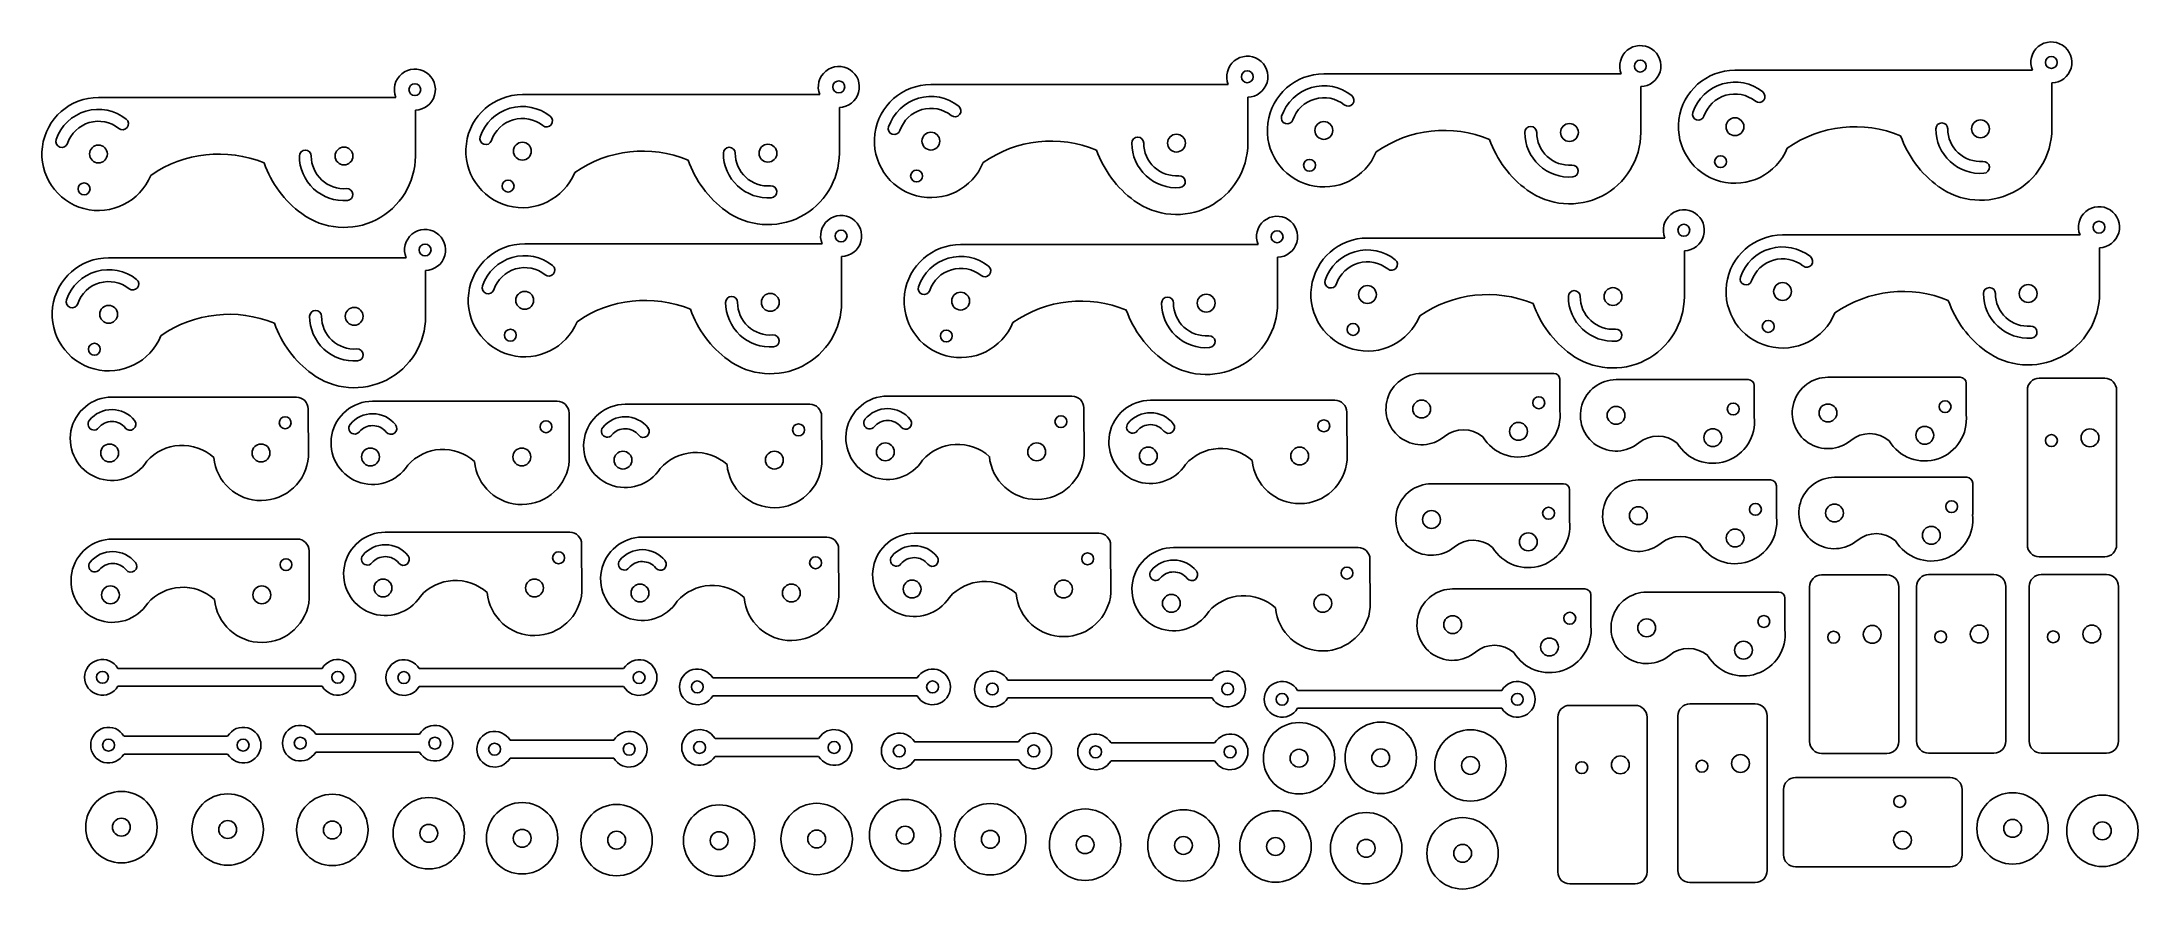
# Model space of a CAD drawing. Header units: millimetres. Extents: x -381 to -29, y 114 to 257.
import ezdxf

# ---------------------------------------------------------------- set-up
doc = ezdxf.new("R2010")
doc.units = ezdxf.units.MM

msp = doc.modelspace()

# ---------------------------------------------------------------- linework, layer by layer
at = {"color": 7, "linetype": 'Continuous', "lineweight": 25}
for p, q in [((-115.7, 251.19), (-165.7, 251.19)), ((-46.6, 251.81), (-96.6, 251.81)), ((-321.7, 247.23), (-371.7, 247.23)), ((-250.43, 247.71), (-300.43, 247.71)), ((-181.76, 249.4), (-231.76, 249.4)), ((-178.48, 239.56), (-178.48, 247.26)), ((-112.42, 241.35), (-112.42, 249.05)), ((-43.32, 241.96), (-43.32, 249.67)), ((-318.42, 237.39), (-318.42, 245.09)), ((-247.15, 237.86), (-247.15, 245.57)), ((-250.04, 222.64), (-300.04, 222.64)), ((-176.76, 222.51), (-226.76, 222.51)), ((-108.38, 223.61), (-158.38, 223.61)), ((-38.59, 224.12), (-88.59, 224.12)), ((-319.98, 220.29), (-369.98, 220.29)), ((-246.76, 212.8), (-246.76, 220.5)), ((-173.48, 212.67), (-173.48, 220.38)), ((-105.1, 213.77), (-105.1, 221.48)), ((-35.31, 214.28), (-35.31, 221.98)), ((-316.7, 210.45), (-316.7, 218.15)), ((-127.04, 200.87), (-149.26, 200.87)), ((-126.04, 194.6), (-126.04, 199.87)), ((-94.35, 199.81), (-116.58, 199.81)), ((-93.35, 193.54), (-93.35, 198.81)), ((-58.73, 200.21), (-80.96, 200.21)), ((-57.73, 193.94), (-57.73, 199.21)), ((-47.44, 198.04), (-47.44, 172.04)), ((-34.44, 200.04), (-45.44, 200.04)), ((-32.44, 172.04), (-32.44, 198.04)), ((-338.43, 196.87), (-369.44, 196.87)), ((-336.39, 186.87), (-336.43, 194.88)), ((-294.59, 196.19), (-325.6, 196.19)), ((-292.54, 186.19), (-292.59, 194.2)), ((-252.13, 195.67), (-283.14, 195.67)), ((-208.04, 197.04), (-239.05, 197.04)), ((-205.99, 187.04), (-206.04, 195.05)), ((-163.84, 196.35), (-194.85, 196.35)), ((-161.79, 186.34), (-161.84, 194.36)), ((-250.09, 185.66), (-250.13, 193.68)), ((-57.63, 183.4), (-79.86, 183.4)), ((-125.39, 182.3), (-147.61, 182.3)), ((-124.39, 176.02), (-124.39, 181.3)), ((-90.62, 182.95), (-112.84, 182.95)), ((-89.62, 176.67), (-89.62, 181.95)), ((-56.63, 177.13), (-56.63, 182.4)), ((-338.3, 173.02), (-369.31, 173.02)), ((-292.47, 174.17), (-323.48, 174.17)), ((-249.27, 173.34), (-280.28, 173.34)), ((-203.54, 174), (-234.55, 174)), ((-336.26, 163.01), (-336.3, 171.03)), ((-290.43, 164.17), (-290.47, 172.18)), ((-247.23, 163.33), (-247.27, 171.35)), ((-201.5, 163.99), (-201.54, 172.01)), ((-159.95, 171.6), (-190.96, 171.6)), ((-157.9, 161.6), (-157.95, 169.61)), ((-45.44, 170.04), (-34.44, 170.04)), ((-71.04, 167), (-82.04, 167)), ((-53.05, 167.06), (-64.05, 167.06)), ((-34.12, 167.06), (-45.12, 167.06)), ((-121.82, 164.64), (-144.05, 164.64)), ((-120.82, 158.37), (-120.82, 163.64)), ((-89.21, 164.1), (-111.43, 164.1)), ((-88.21, 157.83), (-88.21, 163.1)), ((-84.04, 165), (-84.04, 139)), ((-69.04, 139), (-69.04, 165)), ((-66.05, 165.06), (-66.05, 139.06)), ((-51.05, 139.06), (-51.05, 165.06)), ((-47.12, 165.06), (-47.12, 139.06)), ((-32.12, 139.06), (-32.12, 165.06)), ((-334.07, 151.29), (-368.43, 151.29)), ((-368.43, 148.29), (-334.07, 148.29)), ((-283.41, 151.25), (-317.76, 151.25)), ((-317.76, 148.25), (-283.41, 148.25)), ((-234.08, 149.68), (-268.43, 149.68)), ((-184.48, 149.32), (-218.83, 149.32)), ((-268.43, 146.68), (-234.08, 146.68)), ((-218.83, 146.32), (-184.48, 146.32)), ((-135.77, 147.59), (-170.12, 147.59)), ((-170.12, 144.59), (-135.77, 144.59)), ((-113.38, 145.08), (-124.38, 145.08)), ((-93.18, 145.31), (-104.18, 145.31)), ((-126.38, 143.08), (-126.38, 117.08)), ((-111.38, 117.08), (-111.38, 143.08)), ((-106.18, 143.31), (-106.18, 117.31)), ((-91.18, 117.31), (-91.18, 143.31)), ((-349.98, 139.89), (-367.4, 139.89)), ((-317.75, 140.22), (-335.17, 140.22)), ((-285.07, 139.21), (-302.5, 139.21)), ((-250.63, 139.5), (-268.05, 139.5)), ((-217.06, 138.92), (-234.49, 138.92)), ((-184.06, 138.76), (-201.48, 138.76)), ((-367.4, 136.89), (-349.98, 136.89)), ((-335.17, 137.22), (-317.75, 137.22)), ((-302.5, 136.21), (-285.07, 136.21)), ((-268.05, 136.5), (-250.63, 136.5)), ((-234.49, 135.92), (-217.06, 135.92)), ((-201.48, 135.76), (-184.06, 135.76)), ((-82.04, 137), (-71.04, 137)), ((-64.05, 137.06), (-53.05, 137.06)), ((-45.12, 137.06), (-34.12, 137.06)), ((-88.42, 130.95), (-88.42, 119.95)), ((-60.42, 132.95), (-86.42, 132.95)), ((-58.42, 119.95), (-58.42, 130.95)), ((-86.42, 117.95), (-60.42, 117.95)), ((-124.38, 115.08), (-113.38, 115.08)), ((-104.18, 115.31), (-93.18, 115.31))]:
    msp.add_line(p, q, dxfattribs=at)
for centre, radius in [((-43.41, 253.11), 1), ((-178.57, 250.71), 1), ((-112.51, 252.5), 1), ((-318.51, 248.54), 1), ((-247.24, 249.01), 1), ((-165.7, 241.69), 1.5), ((-96.6, 242.31), 1.5), ((-55.32, 241.96), 1.5), ((-300.43, 238.21), 1.5), ((-231.76, 239.9), 1.5), ((-190.48, 239.56), 1.5), ((-124.42, 241.35), 1.5), ((-371.7, 237.73), 1.5), ((-330.42, 237.39), 1.5), ((-259.15, 237.86), 1.5), ((-168.11, 235.83), 1), ((-99.01, 236.44), 1), ((-374.11, 231.87), 1), ((-302.84, 232.34), 1), ((-234.17, 234.03), 1), ((-105.19, 224.92), 1), ((-35.4, 225.43), 1), ((-316.79, 221.6), 1), ((-246.85, 223.95), 1), ((-173.57, 223.82), 1), ((-158.38, 214.11), 1.5), ((-117.1, 213.77), 1.5), ((-88.59, 214.62), 1.5), ((-47.31, 214.28), 1.5), ((-369.98, 210.79), 1.5), ((-328.7, 210.45), 1.5), ((-300.04, 213.14), 1.5), ((-258.76, 212.8), 1.5), ((-226.76, 213.01), 1.5), ((-185.48, 212.67), 1.5), ((-302.45, 207.28), 1), ((-229.17, 207.15), 1), ((-160.79, 208.25), 1), ((-91, 208.75), 1), ((-372.38, 204.92), 1), ((-149.26, 194.87), 1.5), ((-129.57, 195.93), 1), ((-116.58, 193.81), 1.5), ((-96.89, 194.88), 1), ((-80.96, 194.21), 1.5), ((-61.27, 195.27), 1), ((-340.31, 192.57), 1), ((-296.46, 191.89), 1), ((-254.01, 191.37), 1), ((-209.91, 192.75), 1), ((-165.71, 192.05), 1), ((-132.99, 191.12), 1.5), ((-100.31, 190.07), 1.5), ((-64.69, 190.46), 1.5), ((-43.4, 189.57), 1), ((-36.92, 190.04), 1.5), ((-369.82, 187.49), 1.5), ((-344.36, 187.49), 1.5), ((-325.97, 186.82), 1.5), ((-300.52, 186.82), 1.5), ((-283.52, 186.29), 1.5), ((-258.07, 186.29), 1.5), ((-239.42, 187.67), 1.5), ((-213.97, 187.67), 1.5), ((-195.22, 186.97), 1.5), ((-169.77, 186.97), 1.5), ((-147.61, 176.3), 1.5), ((-127.92, 177.36), 1), ((-112.84, 176.95), 1.5), ((-93.15, 178.01), 1), ((-79.86, 177.4), 1.5), ((-60.17, 178.47), 1), ((-131.34, 172.55), 1.5), ((-96.57, 173.2), 1.5), ((-63.59, 173.65), 1.5), ((-340.17, 168.72), 1), ((-294.35, 169.87), 1), ((-251.15, 169.04), 1), ((-205.41, 169.7), 1), ((-323.86, 164.8), 1.5), ((-298.4, 164.8), 1.5), ((-234.92, 164.62), 1.5), ((-209.47, 164.62), 1.5), ((-161.82, 167.3), 1), ((-369.68, 163.64), 1.5), ((-344.23, 163.64), 1.5), ((-280.66, 163.96), 1.5), ((-255.21, 163.96), 1.5), ((-191.33, 162.22), 1.5), ((-165.88, 162.22), 1.5), ((-144.05, 158.64), 1.5), ((-124.36, 159.71), 1), ((-111.43, 158.1), 1.5), ((-91.74, 159.17), 1), ((-127.78, 154.89), 1.5), ((-95.16, 154.35), 1.5), ((-80.01, 156.53), 1), ((-73.52, 157), 1.5), ((-62.01, 156.59), 1), ((-55.53, 157.06), 1.5), ((-43.08, 156.59), 1), ((-36.6, 157.06), 1.5), ((-371.02, 149.79), 1), ((-331.47, 149.79), 1), ((-320.36, 149.75), 1), ((-280.81, 149.75), 1), ((-271.03, 148.18), 1), ((-231.48, 148.18), 1), ((-221.43, 147.82), 1), ((-181.88, 147.82), 1), ((-172.72, 146.09), 1), ((-133.17, 146.09), 1), ((-169.87, 136.19), 6), ((-156.14, 136.26), 6), ((-141.06, 134.98), 6), ((-370, 138.39), 1), ((-347.38, 138.39), 1), ((-337.77, 138.72), 1), ((-315.15, 138.72), 1), ((-305.1, 137.71), 1), ((-282.48, 137.71), 1), ((-270.65, 138), 1), ((-248.03, 138), 1), ((-237.08, 137.42), 1), ((-214.46, 137.42), 1), ((-204.08, 137.26), 1), ((-181.46, 137.26), 1), ((-169.87, 136.19), 1.5), ((-156.14, 136.26), 1.5), ((-141.06, 134.98), 1.5), ((-122.34, 134.61), 1), ((-115.86, 135.08), 1.5), ((-102.14, 134.85), 1), ((-95.66, 135.31), 1.5), ((-367.84, 124.61), 6), ((-49.92, 124.4), 6), ((-349.97, 124.21), 6), ((-332.38, 124.14), 6), ((-316.17, 123.58), 6), ((-300.47, 122.74), 6), ((-284.59, 122.43), 6), ((-267.36, 122.35), 6), ((-250.96, 122.62), 6), ((-236.1, 123.26), 6), ((-221.78, 122.57), 6), ((-205.84, 121.66), 6), ((-189.31, 121.54), 6), ((-173.83, 121.36), 6), ((-158.59, 121.06), 6), ((-68.89, 128.92), 1), ((-34.83, 123.99), 6), ((-367.84, 124.61), 1.5), ((-349.97, 124.21), 1.5), ((-332.38, 124.14), 1.5), ((-316.17, 123.58), 1.5), ((-300.47, 122.74), 1.5), ((-284.59, 122.43), 1.5), ((-267.36, 122.35), 1.5), ((-250.96, 122.62), 1.5), ((-236.1, 123.26), 1.5), ((-221.78, 122.57), 1.5), ((-142.38, 120.21), 6), ((-68.42, 122.43), 1.5), ((-49.92, 124.4), 1.5), ((-34.83, 123.99), 1.5), ((-205.84, 121.66), 1.5), ((-189.31, 121.54), 1.5), ((-173.83, 121.36), 1.5), ((-158.59, 121.06), 1.5), ((-142.38, 120.21), 1.5)]:
    msp.add_circle(centre, radius, dxfattribs=at)
for centre, radius, start, end in [((-178.57, 250.71), 3.45, 271.5022, 202.2937), ((-112.51, 252.5), 3.45, 271.5022, 202.2937), ((-43.41, 253.11), 3.45, 271.5022, 202.2937), ((-318.51, 248.54), 3.45, 271.5022, 202.2937), ((-247.24, 249.01), 3.45, 271.5022, 202.2937), ((-165.7, 241.69), 9.5, 90, 337.7419), ((-96.6, 242.31), 9.5, 90, 337.7419), ((-371.7, 237.73), 9.5, 90, 337.7419), ((-300.43, 238.21), 9.5, 90, 337.7419), ((-231.76, 239.9), 9.5, 90, 337.7419), ((-231.76, 239.9), 7.5, 51.3778, 161.1842), ((-165.7, 241.69), 7.5, 51.3778, 161.1842), ((-165.7, 241.69), 5.5, 51.3778, 161.1842), ((-161.64, 246.77), 1, 231.3778, 51.3778), ((-96.6, 242.31), 7.5, 51.3778, 161.1842), ((-96.6, 242.31), 5.5, 51.3778, 161.1842), ((-92.54, 247.38), 1, 231.3778, 51.3778), ((-371.7, 237.73), 7.5, 51.3778, 161.1842), ((-371.7, 237.73), 5.5, 51.3778, 161.1842), ((-367.64, 242.81), 1, 231.3778, 51.3778), ((-300.43, 238.21), 7.5, 51.3778, 161.1842), ((-300.43, 238.21), 5.5, 51.3778, 161.1842), ((-296.37, 243.28), 1, 231.3778, 51.3778), ((-231.76, 239.9), 5.5, 51.3778, 161.1842), ((-227.71, 244.98), 1, 231.3778, 51.3778), ((-171.85, 243.79), 1, 161.1842, 341.1842), ((-102.75, 244.4), 1, 161.1842, 341.1842), ((-377.85, 239.83), 1, 161.1842, 341.1842), ((-306.58, 240.3), 1, 161.1842, 341.1842), ((-237.92, 242), 1, 161.1842, 341.1842), ((-211.53, 219.9), 20, 67.6114, 124.9072), ((-196.98, 239.56), 1, 0, 180), ((-145.46, 221.69), 20, 67.6114, 124.9072), ((-120.88, 246.19), 18, 199.4967, 233.8121), ((-130.92, 241.35), 1, 360, 180), ((-124.42, 241.35), 7.5, 180, 274.3331), ((-124.42, 241.35), 12, 233.8121, 0), ((-124.42, 241.35), 5.5, 180, 274.3331), ((-76.36, 222.31), 20, 67.6114, 124.9072), ((-51.78, 246.81), 18, 199.4967, 233.8121), ((-61.82, 241.96), 1, 0, 180), ((-55.32, 241.96), 7.5, 180, 274.3331), ((-55.32, 241.96), 12, 233.8121, 0), ((-55.32, 241.96), 5.5, 180, 274.3331), ((-351.46, 217.73), 20, 67.6114, 124.9072), ((-326.88, 242.23), 18, 199.4967, 233.8121), ((-336.92, 237.39), 1, 0, 180), ((-330.42, 237.39), 7.5, 180, 274.3331), ((-330.42, 237.39), 12, 233.8121, 0), ((-330.42, 237.39), 5.5, 180, 274.3331), ((-280.19, 218.21), 20, 67.6114, 124.9072), ((-255.61, 242.71), 18, 199.4967, 233.8121), ((-265.65, 237.86), 1, 0, 180), ((-259.15, 237.86), 7.5, 180, 274.3331), ((-259.15, 237.86), 12, 233.8121, 0), ((-259.15, 237.86), 5.5, 180, 274.3331), ((-186.94, 244.4), 18, 199.4967, 233.8121), ((-190.48, 239.56), 7.5, 180, 274.3331), ((-190.48, 239.56), 12, 233.8121, 0), ((-190.48, 239.56), 5.5, 180, 274.3331), ((-54.83, 235.48), 1, 274.3331, 94.3331), ((-189.99, 233.08), 1, 274.3331, 94.3331), ((-123.93, 234.87), 1, 274.3331, 94.3331), ((-329.93, 230.91), 1, 274.3331, 94.3331), ((-258.66, 231.38), 1, 274.3331, 94.3331), ((-246.85, 223.95), 3.45, 271.5022, 202.2937), ((-173.57, 223.82), 3.45, 271.5022, 202.2937), ((-105.19, 224.92), 3.45, 271.5022, 202.2937), ((-35.4, 225.43), 3.45, 271.5022, 202.2937), ((-316.79, 221.6), 3.45, 271.5022, 202.2937), ((-300.04, 213.14), 9.5, 90, 337.7419), ((-226.76, 213.01), 9.5, 90, 337.7419), ((-158.38, 214.11), 9.5, 90, 337.7419), ((-88.59, 214.62), 9.5, 90, 337.7419), ((-88.59, 214.62), 7.5, 51.3778, 161.1842), ((-369.98, 210.79), 9.5, 90, 337.7419), ((-300.04, 213.14), 7.5, 51.3778, 161.1842), ((-300.04, 213.14), 5.5, 51.3778, 161.1842), ((-295.98, 218.22), 1, 231.3778, 51.3778), ((-226.76, 213.01), 7.5, 51.3778, 161.1842), ((-226.76, 213.01), 5.5, 51.3778, 161.1842), ((-222.7, 218.09), 1, 231.3778, 51.3778), ((-158.38, 214.11), 7.5, 51.3778, 161.1842), ((-158.38, 214.11), 5.5, 51.3778, 161.1842), ((-154.33, 219.19), 1, 231.3778, 51.3778), ((-88.59, 214.62), 5.5, 51.3778, 161.1842), ((-84.53, 219.7), 1, 231.3778, 51.3778), ((-369.98, 210.79), 7.5, 51.3778, 161.1842), ((-369.98, 210.79), 5.5, 51.3778, 161.1842), ((-365.92, 215.87), 1, 231.3778, 51.3778), ((-306.19, 215.24), 1, 161.1842, 341.1842), ((-232.91, 215.11), 1, 161.1842, 341.1842), ((-164.54, 216.21), 1, 161.1842, 341.1842), ((-94.74, 216.72), 1, 161.1842, 341.1842), ((-53.81, 214.28), 1, 0, 180), ((-376.13, 212.89), 1, 161.1842, 341.1842), ((-335.2, 210.45), 1, 0, 180), ((-279.8, 193.14), 20, 67.6114, 124.9072), ((-255.22, 217.64), 18, 199.4967, 233.8121), ((-265.26, 212.8), 1, 360, 180), ((-258.76, 212.8), 7.5, 180, 274.3331), ((-258.76, 212.8), 12, 233.8121, 0), ((-258.76, 212.8), 5.5, 180, 274.3331), ((-206.52, 193.01), 20, 67.6114, 124.9072), ((-181.94, 217.51), 18, 199.4967, 233.8121), ((-191.98, 212.67), 1, 0, 180), ((-185.48, 212.67), 7.5, 180, 274.3331), ((-185.48, 212.67), 12, 233.8121, 0), ((-185.48, 212.67), 5.5, 180, 274.3331), ((-138.15, 194.11), 20, 67.6114, 124.9072), ((-113.56, 218.61), 18, 199.4967, 233.8121), ((-123.6, 213.77), 1, 0, 180), ((-117.1, 213.77), 7.5, 180, 274.3331), ((-117.1, 213.77), 12, 233.8121, 0), ((-117.1, 213.77), 5.5, 180, 274.3331), ((-68.35, 194.62), 20, 67.6114, 124.9072), ((-43.77, 219.12), 18, 199.4967, 233.8121), ((-47.31, 214.28), 7.5, 180, 274.3331), ((-47.31, 214.28), 12, 233.8121, 0), ((-47.31, 214.28), 5.5, 180, 274.3331), ((-349.74, 190.79), 20, 67.6114, 124.9072), ((-325.15, 215.29), 18, 199.4967, 233.8121), ((-328.7, 210.45), 7.5, 180, 274.3331), ((-328.7, 210.45), 12, 233.8121, 0), ((-328.7, 210.45), 5.5, 180, 274.3331), ((-116.61, 207.29), 1, 274.3331, 94.3331), ((-46.82, 207.79), 1, 274.3331, 94.3331), ((-328.2, 203.97), 1, 274.3331, 94.3331), ((-258.27, 206.32), 1, 274.3331, 94.3331), ((-184.99, 206.19), 1, 274.3331, 94.3331), ((-149.26, 194.87), 6, 90, 309.6338), ((-127.04, 199.87), 1, 0, 90), ((-116.58, 193.81), 6, 90, 309.6338), ((-94.35, 198.81), 1, 0, 90), ((-80.96, 194.21), 6, 90, 309.6338), ((-58.73, 199.21), 1, 360, 90), ((-45.44, 198.04), 2, 90, 180), ((-34.44, 198.04), 2, 0, 90), ((-369.44, 189.87), 7, 90, 327.3682), ((-369.44, 189.87), 4.9, 38.6104, 140.6138), ((-338.43, 194.87), 2, 0.3011, 90), ((-325.6, 189.19), 7, 90, 327.3682), ((-325.6, 189.19), 4.9, 38.6104, 140.6138), ((-294.59, 194.19), 2, 0.3011, 90), ((-283.14, 188.67), 7, 90, 327.3682), ((-252.13, 193.67), 2, 0.3011, 90), ((-239.05, 190.04), 7, 90, 327.3682), ((-239.05, 190.04), 4.9, 38.6104, 140.6138), ((-208.04, 195.04), 2, 0.3011, 90), ((-194.85, 189.35), 7, 90, 327.3682), ((-194.85, 189.35), 4.9, 38.6104, 140.6138), ((-163.84, 194.35), 2, 0.3011, 90), ((-132.99, 193.8), 7, 211.0101, 6.5272), ((-64.69, 193.14), 7, 211.0101, 6.5272), ((-372.45, 192.34), 1, 140.6138, 320.6138), ((-369.44, 189.87), 2.9, 38.6104, 140.6138), ((-366.4, 192.3), 1, 218.6104, 38.6104), ((-328.61, 191.67), 1, 140.6138, 320.6138), ((-325.6, 189.19), 2.9, 38.6104, 140.6138), ((-322.55, 191.62), 1, 218.6104, 38.6104), ((-286.15, 191.14), 1, 140.6138, 320.6138), ((-283.14, 188.67), 4.9, 38.6104, 140.6138), ((-283.14, 188.67), 2.9, 38.6104, 140.6138), ((-280.1, 191.1), 1, 218.6104, 38.6104), ((-242.06, 192.52), 1, 140.6138, 320.6138), ((-239.05, 190.04), 2.9, 38.6104, 140.6138), ((-236, 192.47), 1, 218.6104, 38.6104), ((-197.86, 191.82), 1, 140.6138, 320.6138), ((-194.85, 189.35), 2.9, 38.6104, 140.6138), ((-191.8, 191.78), 1, 218.6104, 38.6104), ((-142.25, 186.4), 5, 49.4197, 129.6338), ((-109.56, 185.34), 5, 49.4197, 129.6338), ((-100.31, 192.75), 7, 211.0101, 6.5272), ((-73.94, 185.74), 5, 49.4197, 129.6338), ((-357.62, 180.87), 7.9, 47.9327, 138.5906), ((-344.36, 187.49), 8, 185.4366, 355.5094), ((-313.78, 180.19), 7.9, 47.9327, 138.5906), ((-271.32, 179.67), 7.9, 47.9327, 138.5906), ((-227.23, 181.04), 7.9, 47.9327, 138.5906), ((-213.97, 187.67), 8, 185.4366, 355.5094), ((-183.03, 180.35), 7.9, 47.9327, 138.5906), ((-300.52, 186.82), 8, 185.4366, 355.5094), ((-258.07, 186.29), 8, 185.4366, 355.5094), ((-169.77, 186.97), 8, 185.4366, 355.5094), ((-79.86, 177.4), 6, 90, 309.6338), ((-57.63, 182.4), 1, 0, 90), ((-147.61, 176.3), 6, 90, 309.6338), ((-125.39, 181.3), 1, 0, 90), ((-112.84, 176.95), 6, 90, 309.6338), ((-90.62, 181.95), 1, 0, 90), ((-96.57, 175.88), 7, 211.0101, 6.5272), ((-63.59, 176.33), 7, 211.0101, 6.5272), ((-369.31, 166.02), 7, 90, 327.3682), ((-338.3, 171.02), 2, 0.3011, 90), ((-323.48, 167.17), 7, 90, 327.3682), ((-292.47, 172.17), 2, 0.3011, 90), ((-280.28, 166.34), 7, 90, 327.3682), ((-249.27, 171.34), 2, 0.3011, 90), ((-234.55, 167), 7, 90, 327.3682), ((-203.54, 172), 2, 0.3011, 90), ((-140.59, 167.82), 5, 49.4197, 129.6338), ((-131.34, 175.23), 7, 211.0101, 6.5272), ((-105.82, 168.47), 5, 49.4197, 129.6338), ((-72.84, 168.93), 5, 49.4197, 129.6338), ((-369.31, 166.02), 4.9, 38.6104, 140.6138), ((-326.49, 169.65), 1, 140.6138, 320.6138), ((-323.48, 167.17), 4.9, 38.6104, 140.6138), ((-323.48, 167.17), 2.9, 38.6104, 140.6138), ((-320.44, 169.6), 1, 218.6104, 38.6104), ((-283.29, 168.81), 1, 140.6138, 320.6138), ((-280.28, 166.34), 4.9, 38.6104, 140.6138), ((-280.28, 166.34), 2.9, 38.6104, 140.6138), ((-277.24, 168.77), 1, 218.6104, 38.6104), ((-237.56, 169.47), 1, 140.6138, 320.6138), ((-234.55, 167), 4.9, 38.6104, 140.6138), ((-234.55, 167), 2.9, 38.6104, 140.6138), ((-231.51, 169.43), 1, 218.6104, 38.6104), ((-190.96, 164.6), 7, 90, 327.3682), ((-190.96, 164.6), 4.9, 38.6104, 140.6138), ((-159.95, 169.6), 2, 0.3011, 90), ((-45.44, 172.04), 2, 180, 270), ((-34.44, 172.04), 2, 270, 360), ((-372.32, 168.49), 1, 140.6138, 320.6138), ((-369.31, 166.02), 2.9, 38.6104, 140.6138), ((-366.26, 168.45), 1, 218.6104, 38.6104), ((-311.66, 158.17), 7.9, 47.9327, 138.5906), ((-222.73, 158), 7.9, 47.9327, 138.5906), ((-193.97, 167.07), 1, 140.6138, 320.6138), ((-190.96, 164.6), 2.9, 38.6104, 140.6138), ((-187.91, 167.03), 1, 218.6104, 38.6104), ((-82.04, 165), 2, 90, 180), ((-71.04, 165), 2, 0, 90), ((-64.05, 165.06), 2, 90, 180), ((-53.05, 165.06), 2, 0, 90), ((-45.12, 165.06), 2, 90, 180), ((-34.12, 165.06), 2, 0, 90), ((-357.49, 157.02), 7.9, 47.9327, 138.5906), ((-344.23, 163.64), 8, 185.4366, 355.5094), ((-298.4, 164.8), 8, 185.4366, 355.5094), ((-268.46, 157.34), 7.9, 47.9327, 138.5906), ((-255.21, 163.96), 8, 185.4366, 355.5094), ((-209.47, 164.62), 8, 185.4366, 355.5094), ((-179.14, 155.6), 7.9, 47.9327, 138.5906), ((-144.05, 158.64), 6, 90, 309.6338), ((-121.82, 163.64), 1, 0, 90), ((-111.43, 158.1), 6, 90, 309.6338), ((-89.21, 163.1), 1, 0, 90), ((-165.88, 162.22), 8, 185.4366, 355.5094), ((-137.03, 150.17), 5, 49.4197, 129.6338), ((-127.78, 157.57), 7, 211.0101, 6.5272), ((-95.16, 157.03), 7, 211.0101, 6.5272), ((-371.02, 149.79), 3, 30, 330), ((-331.47, 149.79), 3, 210, 150), ((-320.36, 149.75), 3, 30, 330), ((-280.81, 149.75), 3, 210, 150), ((-104.41, 149.63), 5, 49.4197, 129.6338), ((-271.03, 148.18), 3, 30, 330), ((-231.48, 148.18), 3, 210, 150), ((-221.43, 147.82), 3, 30, 330), ((-181.88, 147.82), 3, 210, 150), ((-172.72, 146.09), 3, 30, 330), ((-133.17, 146.09), 3, 210, 150), ((-124.38, 143.08), 2, 90, 180), ((-113.38, 143.08), 2, 0, 90), ((-104.18, 143.31), 2, 90, 180), ((-93.18, 143.31), 2, 0, 90), ((-370, 138.39), 3, 30, 330), ((-347.38, 138.39), 3, 210, 150), ((-337.77, 138.72), 3, 30, 330), ((-315.15, 138.72), 3, 210, 150), ((-270.65, 138), 3, 30, 330), ((-248.03, 138), 3, 210, 150), ((-305.1, 137.71), 3, 30, 330), ((-282.48, 137.71), 3, 210, 150), ((-237.08, 137.42), 3, 30, 330), ((-214.46, 137.42), 3, 210, 150), ((-204.08, 137.26), 3, 30, 330), ((-181.46, 137.26), 3, 210, 150), ((-82.04, 139), 2, 180, 270), ((-71.04, 139), 2, 270, 0), ((-64.05, 139.06), 2, 180, 270), ((-53.05, 139.06), 2, 270, 0), ((-45.12, 139.06), 2, 180, 270), ((-34.12, 139.06), 2, 270, 0), ((-86.42, 130.95), 2, 90, 180), ((-60.42, 130.95), 2, 0, 90), ((-86.42, 119.95), 2, 180, 270), ((-60.42, 119.95), 2, 270, 0), ((-124.38, 117.08), 2, 180, 270), ((-113.38, 117.08), 2, 270, 0), ((-104.18, 117.31), 2, 180, 270), ((-93.18, 117.31), 2, 270, 0)]:
    msp.add_arc(centre, radius, start, end, dxfattribs=at)

doc.saveas('drawing.dxf')
